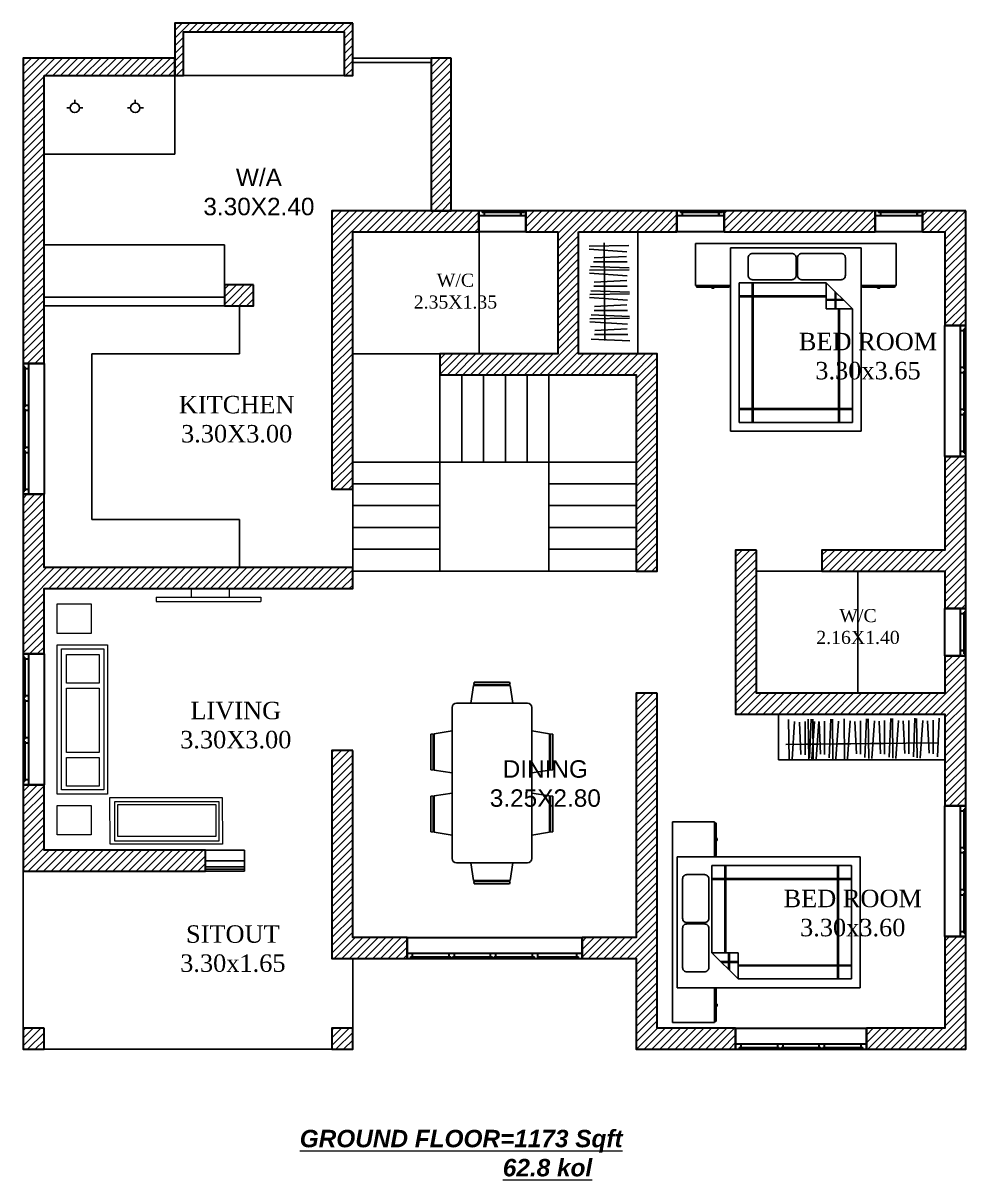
# Model space of a CAD drawing. Header units: inches. Extents: x -2903 to 3367, y -161 to 1064.
# Drawn here: x -179.39 to -168.58, y 848.59 to 861.85 of the extents above; entities that cross this region are included whole.
import ezdxf

# ---------------------------------------------------------------- set-up
doc = ezdxf.new("R2010")
doc.units = ezdxf.units.IN
doc.header["$MEASUREMENT"] = 0
doc.layers.add('windows', color=50, linetype='Continuous')
doc.styles.get("Standard").update_dxf_attribs({"font": 'arial.ttf'})
pattern_1 = [(45, (116.89302, 824.76975), (-0.044194174, 0.044194174), [])]

# ---------------------------------------------------------------- blocks, each defined once
blk = doc.blocks.new('w2')
at = {"layer": 'windows', "color": 1, "lineweight": 30}
for p, q in [((-1261.031, 52.278), (-1261.031, 52.038)), ((-1261.031, 52.278), (-1259.531, 52.278)), ((-1259.531, 52.038), (-1259.531, 52.278)), ((-1261.031, 52.098), (-1259.531, 52.098)), ((-1261.031, 52.038), (-1259.531, 52.038)), ((-1260.991, 52.058), (-1260.53, 52.058)), ((-1260.991, 52.058), (-1260.991, 52.038)), ((-1260.991, 52.058), (-1260.991, 52.048)), ((-1260.991, 52.05), (-1260.53, 52.05)), ((-1260.991, 52.046), (-1260.53, 52.046)), ((-1260.971, 52.098), (-1260.971, 52.058)), ((-1260.55, 52.098), (-1260.55, 52.058)), ((-1260.53, 52.058), (-1260.53, 52.038)), ((-1260.51, 52.058), (-1260.052, 52.058)), ((-1260.51, 52.058), (-1260.51, 52.038)), ((-1260.51, 52.05), (-1260.052, 52.05)), ((-1260.51, 52.046), (-1260.052, 52.046)), ((-1260.49, 52.098), (-1260.49, 52.058)), ((-1260.072, 52.058), (-1260.072, 52.098)), ((-1260.052, 52.038), (-1260.052, 52.058)), ((-1260.032, 52.058), (-1259.571, 52.058)), ((-1260.032, 52.038), (-1260.032, 52.058)), ((-1260.032, 52.05), (-1259.571, 52.05)), ((-1260.032, 52.046), (-1259.571, 52.046)), ((-1260.012, 52.058), (-1260.012, 52.098)), ((-1259.591, 52.058), (-1259.591, 52.098)), ((-1259.571, 52.038), (-1259.571, 52.058))]:
    blk.add_line(p, q, dxfattribs=at)
blk = doc.blocks.new('YHG')
at = {"linetype": 'Continuous'}
for p, q in [((-85.902, -29.407), (-85.906, -29.433)), ((-85.491, -29.433), (-85.906, -29.433)), ((-85.902, -29.407), (-85.495, -29.407)), ((-85.491, -29.433), (-85.495, -29.407)), ((-85.908, -29.445), (-85.939, -29.649)), ((-85.908, -29.445), (-85.489, -29.445)), ((-85.458, -29.649), (-85.489, -29.445)), ((-85.291, -29.648), (-86.106, -29.648)), ((-86.156, -29.698), (-86.156, -31.427)), ((-85.241, -31.427), (-85.241, -29.698)), ((-86.372, -30), (-86.397, -30.004)), ((-86.397, -30.41), (-86.397, -30.004)), ((-86.372, -30), (-86.372, -30.414)), ((-86.156, -29.966), (-86.359, -29.998)), ((-86.359, -30.416), (-86.359, -29.998)), ((-85.241, -29.966), (-85.038, -29.998)), ((-85.038, -30.416), (-85.038, -29.998)), ((-85.025, -30), (-85.025, -30.414)), ((-85.025, -30), (-85, -30.004)), ((-85, -30.41), (-85, -30.004)), ((-86.397, -30.41), (-86.372, -30.414)), ((-86.359, -30.416), (-86.156, -30.448)), ((-85.038, -30.416), (-85.241, -30.448)), ((-85, -30.41), (-85.025, -30.414)), ((-86.372, -30.711), (-86.397, -30.715)), ((-86.397, -31.122), (-86.397, -30.715)), ((-86.372, -30.711), (-86.372, -31.126)), ((-86.156, -30.678), (-86.359, -30.709)), ((-86.359, -31.128), (-86.359, -30.709)), ((-85.241, -30.678), (-85.038, -30.709)), ((-85.038, -31.128), (-85.038, -30.709)), ((-85.025, -30.711), (-85.025, -31.126)), ((-85.025, -30.711), (-85, -30.715)), ((-85, -31.122), (-85, -30.715)), ((-86.397, -31.122), (-86.372, -31.126)), ((-86.359, -31.128), (-86.156, -31.159)), ((-85.038, -31.128), (-85.241, -31.159)), ((-85, -31.122), (-85.025, -31.126)), ((-86.106, -31.477), (-85.291, -31.477)), ((-85.908, -31.68), (-85.939, -31.477)), ((-85.458, -31.477), (-85.489, -31.68)), ((-85.908, -31.68), (-85.489, -31.68)), ((-85.491, -31.693), (-85.906, -31.693)), ((-85.902, -31.719), (-85.906, -31.693)), ((-85.902, -31.719), (-85.495, -31.719)), ((-85.491, -31.693), (-85.495, -31.719))]:
    blk.add_line(p, q, dxfattribs=at)
for centre, start, end in [((-86.106, -29.698), 90, 180), ((-85.291, -29.698), 0, 90), ((-86.106, -31.427), 180, 270), ((-85.291, -31.427), 270, 0)]:
    blk.add_arc(centre, 0.05, start, end, dxfattribs=at)
blk = doc.blocks.new('tw')
for p, q in [((18.295, 19.406), (18.295, 21.506)), ((18.295, 19.406), (18.295, 21.506)), ((18.295, 21.506), (19.795, 21.506)), ((19.795, 21.506), (19.795, 19.406)), ((19.795, 21.506), (19.795, 19.406)), ((18.395, 19.806), (18.395, 21.406)), ((18.395, 21.406), (19.695, 21.406)), ((18.395, 19.806), (18.395, 21.406)), ((18.395, 21.406), (19.695, 21.406)), ((18.545, 19.806), (18.545, 21.406)), ((18.545, 19.806), (18.545, 21.406)), ((18.555, 19.806), (18.555, 21.406)), ((18.555, 19.806), (18.555, 21.406)), ((19.535, 21.406), (19.535, 20.106)), ((19.535, 21.406), (19.535, 20.106)), ((19.545, 21.406), (19.545, 20.106)), ((19.545, 21.406), (19.545, 20.106)), ((19.695, 21.406), (19.695, 20.106)), ((19.695, 21.406), (19.695, 20.106)), ((18.395, 21.256), (19.695, 21.256)), ((18.395, 21.256), (19.695, 21.256)), ((18.395, 21.246), (19.695, 21.246)), ((18.395, 21.246), (19.695, 21.246)), ((19.395, 19.806), (19.695, 20.106)), ((19.395, 19.806), (19.395, 20.106)), ((19.395, 20.106), (19.695, 20.106)), ((19.395, 19.806), (19.695, 20.106)), ((19.395, 19.806), (19.395, 20.106)), ((19.395, 20.106), (19.695, 20.106)), ((19.495, 19.906), (19.495, 20.106)), ((19.495, 19.906), (19.495, 20.106)), ((19.505, 19.916), (19.505, 20.106)), ((19.505, 19.916), (19.505, 20.106)), ((19.395, 19.966), (18.395, 19.966)), ((19.395, 19.966), (18.395, 19.966)), ((19.395, 19.956), (18.395, 19.956)), ((19.395, 19.956), (18.395, 19.956)), ((19.395, 20.006), (19.595, 20.006)), ((19.395, 20.006), (19.595, 20.006)), ((19.395, 19.996), (19.585, 19.996)), ((19.395, 19.996), (19.585, 19.996)), ((18.295, 19.836), (17.895, 19.836)), ((17.895, 19.356), (17.895, 19.836)), ((18.295, 19.836), (17.895, 19.836)), ((17.895, 19.356), (17.895, 19.836)), ((18.275, 19.856), (17.915, 19.856)), ((18.275, 19.856), (17.915, 19.856)), ((18.107, 19.866), (18.083, 19.866)), ((18.107, 19.866), (18.083, 19.866)), ((18.095, 19.856), (18.095, 19.856)), ((18.095, 19.856), (18.095, 19.856)), ((19.395, 19.806), (18.395, 19.806)), ((19.395, 19.806), (18.395, 19.806)), ((20.195, 19.836), (19.795, 19.836)), ((20.195, 19.836), (19.795, 19.836)), ((20.175, 19.856), (19.815, 19.856)), ((20.175, 19.856), (19.815, 19.856)), ((20.007, 19.866), (19.983, 19.866)), ((20.007, 19.866), (19.983, 19.866)), ((20.195, 19.836), (20.195, 19.356)), ((20.195, 19.836), (20.195, 19.356)), ((19.795, 19.406), (18.295, 19.406)), ((19.795, 19.406), (18.295, 19.406)), ((20.195, 19.356), (17.895, 19.356)), ((20.195, 19.356), (17.895, 19.356))]:
    blk.add_line(p, q)
for points in [[(18.499, 19.72), (18.499, 19.52, 0.414214), (18.549, 19.47), (18.999, 19.47, 0.414214), (19.049, 19.52), (19.049, 19.72, 0.414214), (18.999, 19.77), (18.549, 19.77, 0.414214)], [(18.499, 19.72), (18.499, 19.52, 0.414214), (18.549, 19.47), (18.999, 19.47, 0.414214), (19.049, 19.52), (19.049, 19.72, 0.414214), (18.999, 19.77), (18.549, 19.77, 0.414214)], [(19.614, 19.72), (19.614, 19.52, -0.414214), (19.564, 19.47), (19.114, 19.47, -0.414214), (19.064, 19.52), (19.064, 19.72, -0.414214), (19.114, 19.77), (19.564, 19.77, -0.414214)], [(19.614, 19.72), (19.614, 19.52, -0.414214), (19.564, 19.47), (19.114, 19.47, -0.414214), (19.064, 19.52), (19.064, 19.72, -0.414214), (19.114, 19.77), (19.564, 19.77, -0.414214)]]:
    blk.add_lwpolyline(points, format="xyb", close=True)
for centre, radius, start, end in [((17.915, 19.846), 0.01, 90, 270), ((17.915, 19.846), 0.01, 90, 270), ((18.095, 19.862), 0.0127, 162.9241, 209.6383), ((18.095, 19.862), 0.0127, 162.9241, 209.6383), ((18.095, 19.862), 0.0127, 330.3617, 17.0759), ((18.095, 19.862), 0.0127, 330.3617, 17.0759), ((18.275, 19.846), 0.01, 270, 90), ((18.275, 19.846), 0.01, 270, 90), ((19.815, 19.846), 0.01, 90, 270), ((19.815, 19.846), 0.01, 90, 270), ((19.995, 19.862), 0.0127, 162.9241, 209.6383), ((19.995, 19.862), 0.0127, 162.9241, 209.6383), ((19.995, 19.862), 0.0127, 330.3617, 17.0759), ((19.995, 19.862), 0.0127, 330.3617, 17.0759), ((20.175, 19.846), 0.01, 270, 90), ((20.175, 19.846), 0.01, 270, 90)]:
    blk.add_arc(centre, radius, start, end)

msp = doc.modelspace()

# ---------------------------------------------------------------- hatches: boundary and pattern name
h = msp.add_hatch()
h.set_pattern_fill('ANSI31', color=256, scale=0.5)
h.set_pattern_definition(pattern_1)
h.paths.add_polyline_path([(-179.155, 861.25), (-177.655, 861.25), (-177.655, 861.45), (-179.395, 861.45), (-179.395, 857.95), (-179.155, 857.95)])
h.paths.add_polyline_path([(-175.615, 861.85), (-177.655, 861.85), (-177.655, 861.25), (-177.555, 861.25), (-177.555, 861.75), (-175.715, 861.75), (-175.715, 861.25), (-175.615, 861.25)])
h = msp.add_hatch()
h.set_pattern_fill('ANSI31', color=256, scale=0.5)
h.set_pattern_definition(pattern_1)
h.paths.add_polyline_path([(-174.485, 861.45), (-174.715, 861.45), (-174.715, 859.7), (-174.485, 859.7)])
h = msp.add_hatch()
h.set_pattern_fill('ANSI31', color=256, scale=0.5)
h.set_pattern_definition(pattern_1)
h.paths.add_polyline_path([(-179.155, 855.61), (-179.155, 856.45), (-179.395, 856.45), (-179.395, 854.62), (-179.155, 854.62), (-179.155, 855.37), (-175.615, 855.37), (-175.615, 855.61)])
h.paths.add_polyline_path([(-175.615, 859.46), (-174.17, 859.46), (-174.17, 859.7), (-175.855, 859.7), (-175.855, 856.51), (-175.615, 856.51)])
h.paths.add_polyline_path([(-176.755, 858.61), (-176.755, 858.85), (-177.085, 858.85), (-177.085, 858.61)])
h.paths.add_polyline_path([(-172.365, 857.82), (-172.365, 855.57), (-172.125, 855.57), (-172.125, 858.06), (-173.025, 858.06), (-173.025, 859.46), (-171.898, 859.46), (-171.898, 859.7), (-173.629, 859.7), (-173.629, 859.46), (-173.265, 859.46), (-173.265, 858.06), (-174.615, 858.06), (-174.615, 857.82)])
h = msp.add_hatch()
h.set_pattern_fill('ANSI31', color=256, scale=0.5)
h.set_pattern_definition(pattern_1)
h.paths.add_polyline_path([(-171.356, 859.7), (-171.356, 859.46), (-169.625, 859.46), (-169.625, 859.7)])
h.paths.add_polyline_path([(-168.585, 859.7), (-169.084, 859.7), (-169.084, 859.46), (-168.825, 859.46), (-168.825, 858.385), (-168.585, 858.385)])
h.paths.add_polyline_path([(-168.585, 856.885), (-168.825, 856.885), (-168.825, 855.81), (-170.235, 855.81), (-170.235, 855.57), (-168.825, 855.57), (-168.825, 855.141), (-168.585, 855.141)])
h.paths.add_polyline_path([(-170.985, 855.81), (-171.225, 855.81), (-171.225, 853.93), (-168.825, 853.93), (-168.825, 852.88), (-168.585, 852.88), (-168.585, 854.6), (-168.825, 854.6), (-168.825, 854.17), (-170.985, 854.17)])
h.paths.add_polyline_path([(-172.125, 854.17), (-172.365, 854.17), (-172.365, 851.37), (-172.986, 851.37), (-172.986, 851.13), (-172.365, 851.13), (-172.365, 850.09), (-171.225, 850.09), (-171.225, 850.33), (-172.125, 850.33)])
h.paths.add_polyline_path([(-168.825, 850.33), (-169.725, 850.33), (-169.725, 850.09), (-168.585, 850.09), (-168.585, 851.38), (-168.825, 851.38)])
h = msp.add_hatch()
h.set_pattern_fill('ANSI31', color=256, scale=0.5)
h.set_pattern_definition(pattern_1)
h.paths.add_polyline_path([(-175.855, 851.13), (-174.993, 851.13), (-174.993, 851.37), (-175.615, 851.37), (-175.615, 853.514), (-175.855, 853.514)])
h = msp.add_hatch()
h.set_pattern_fill('ANSI31', color=256, scale=0.5)
h.set_pattern_definition(pattern_1)
h.paths.add_polyline_path([(-179.155, 852.37), (-179.155, 853.12), (-179.395, 853.12), (-179.395, 852.13), (-177.305, 852.13), (-177.305, 852.37)])
h = msp.add_hatch()
h.set_pattern_fill('ANSI31', color=256, scale=0.5)
h.set_pattern_definition(pattern_1)
h.paths.add_polyline_path([(-175.855, 850.09), (-175.615, 850.09), (-175.615, 850.33), (-175.855, 850.33)])
h.paths.add_polyline_path([(-179.395, 850.33), (-179.395, 850.09), (-179.155, 850.09), (-179.155, 850.33)])

# ---------------------------------------------------------------- linework, layer by layer
for p, q in [((-177.655, 861.85), (-177.655, 860.35)), ((-177.655, 861.85), (-175.615, 861.85)), ((-175.615, 861.85), (-175.615, 861.25)), ((-177.555, 861.75), (-177.555, 861.25)), ((-177.555, 861.75), (-175.715, 861.75)), ((-175.715, 861.75), (-175.715, 861.25)), ((-179.395, 861.45), (-179.395, 850.09)), ((-179.395, 861.45), (-177.655, 861.45)), ((-175.615, 861.45), (-174.485, 861.45)), ((-175.615, 861.4), (-174.715, 861.4)), ((-174.715, 861.45), (-174.715, 859.7)), ((-174.485, 861.45), (-174.485, 859.7)), ((-179.155, 861.25), (-179.155, 855.61)), ((-179.155, 861.25), (-175.615, 861.25)), ((-178.803, 860.941), (-178.803, 860.973)), ((-178.109, 860.941), (-178.109, 860.973)), ((-178.866, 860.88), (-178.893, 860.88)), ((-178.741, 860.881), (-178.71, 860.881)), ((-178.172, 860.88), (-178.199, 860.88)), ((-178.047, 860.881), (-178.016, 860.881)), ((-179.155, 860.35), (-177.655, 860.35)), ((-175.855, 859.7), (-175.855, 856.51)), ((-168.585, 859.7), (-175.855, 859.7)), ((-168.585, 859.7), (-168.585, 850.09)), ((-175.615, 859.46), (-175.615, 855.37)), ((-173.265, 859.46), (-175.615, 859.46)), ((-174.165, 859.46), (-174.165, 858.06)), ((-173.265, 859.46), (-173.265, 858.06)), ((-173.025, 859.46), (-173.025, 858.06)), ((-168.825, 859.46), (-173.025, 859.46)), ((-172.346, 858.06), (-172.346, 859.46)), ((-168.825, 859.46), (-168.825, 855.81)), ((-179.155, 859.31), (-177.085, 859.31)), ((-177.085, 859.31), (-177.085, 858.61)), ((-172.905, 859.261), (-172.471, 859.231)), ((-172.903, 859.296), (-172.448, 859.301)), ((-172.734, 859.333), (-172.723, 858.213)), ((-172.853, 859.113), (-172.47, 859.113)), ((-172.848, 859.159), (-172.476, 859.177)), ((-172.902, 858.983), (-172.469, 858.954)), ((-172.9, 859.018), (-172.446, 859.024)), ((-172.888, 859.062), (-172.446, 859.044)), ((-177.085, 858.85), (-176.755, 858.85)), ((-176.755, 858.85), (-176.755, 858.61)), ((-176.755, 858.85), (-176.755, 858.61)), ((-172.846, 858.882), (-172.474, 858.9)), ((-172.898, 858.741), (-172.443, 858.746)), ((-172.885, 858.784), (-172.443, 858.766)), ((-172.851, 858.836), (-172.467, 858.836)), ((-179.155, 858.71), (-177.085, 858.71)), ((-179.155, 858.61), (-176.755, 858.61)), ((-176.915, 858.61), (-176.915, 858.06)), ((-172.899, 858.706), (-172.466, 858.676)), ((-172.843, 858.604), (-172.471, 858.622)), ((-172.895, 858.463), (-172.44, 858.469)), ((-172.883, 858.507), (-172.44, 858.489)), ((-172.848, 858.558), (-172.465, 858.558)), ((-172.897, 858.428), (-172.463, 858.399)), ((-172.84, 858.327), (-172.469, 858.345)), ((-172.88, 858.229), (-172.438, 858.211)), ((-172.845, 858.281), (-172.462, 858.281)), ((-178.605, 858.06), (-178.605, 856.16)), ((-178.605, 858.06), (-176.915, 858.06)), ((-174.615, 858.06), (-175.615, 858.06)), ((-174.615, 858.06), (-174.615, 855.57)), ((-173.265, 858.06), (-174.615, 858.06)), ((-172.125, 858.06), (-173.025, 858.06)), ((-172.125, 858.06), (-172.125, 855.57)), ((-172.365, 857.82), (-174.615, 857.82)), ((-174.365, 857.82), (-174.365, 856.82)), ((-174.115, 857.82), (-174.115, 856.82)), ((-173.865, 857.82), (-173.865, 856.82)), ((-173.615, 857.82), (-173.615, 856.82)), ((-173.365, 857.82), (-173.365, 855.57)), ((-172.365, 857.82), (-172.365, 855.57)), ((-172.365, 856.82), (-175.615, 856.82)), ((-175.855, 856.51), (-175.615, 856.51)), ((-174.615, 856.57), (-175.615, 856.57)), ((-172.365, 856.57), (-173.365, 856.57)), ((-174.615, 856.32), (-175.615, 856.32)), ((-172.365, 856.32), (-173.365, 856.32)), ((-178.605, 856.16), (-176.915, 856.16)), ((-176.915, 856.16), (-176.915, 855.61)), ((-174.615, 856.07), (-175.615, 856.07)), ((-172.365, 856.07), (-173.365, 856.07)), ((-174.615, 855.82), (-175.615, 855.82)), ((-172.365, 855.82), (-173.365, 855.82)), ((-171.225, 855.81), (-171.225, 853.93)), ((-171.225, 855.81), (-170.985, 855.81)), ((-170.985, 855.81), (-170.985, 854.17)), ((-170.235, 855.81), (-170.235, 855.57)), ((-170.235, 855.81), (-168.825, 855.81)), ((-179.155, 855.61), (-175.615, 855.61)), ((-174.615, 855.57), (-175.615, 855.57)), ((-172.365, 855.57), (-174.615, 855.57)), ((-172.365, 855.57), (-172.125, 855.57)), ((-170.985, 855.57), (-168.825, 855.57)), ((-169.825, 855.57), (-169.825, 854.17)), ((-168.825, 855.57), (-168.825, 854.17)), ((-179.155, 855.37), (-179.155, 852.37)), ((-179.155, 855.37), (-175.615, 855.37)), ((-172.365, 854.17), (-172.365, 851.37)), ((-172.365, 854.17), (-172.125, 854.17)), ((-172.125, 854.17), (-172.125, 850.33)), ((-170.985, 854.17), (-168.825, 854.17)), ((-171.225, 853.93), (-168.825, 853.93)), ((-170.735, 853.405), (-170.735, 853.93)), ((-170.612, 853.414), (-170.617, 853.869)), ((-170.577, 853.412), (-170.548, 853.846)), ((-170.476, 853.469), (-170.494, 853.84)), ((-170.429, 853.464), (-170.429, 853.847)), ((-170.387, 853.416), (-170.392, 853.871)), ((-170.378, 853.429), (-170.36, 853.871)), ((-170.352, 853.414), (-170.322, 853.848)), ((-170.335, 853.416), (-170.34, 853.871)), ((-170.3, 853.415), (-170.27, 853.848)), ((-170.25, 853.471), (-170.268, 853.843)), ((-170.204, 853.466), (-170.204, 853.849)), ((-170.152, 853.431), (-170.134, 853.873)), ((-170.109, 853.419), (-170.114, 853.873)), ((-170.074, 853.417), (-170.044, 853.85)), ((-169.976, 853.42), (-169.981, 853.875)), ((-169.941, 853.418), (-169.912, 853.852)), ((-169.84, 853.475), (-169.858, 853.846)), ((-169.793, 853.47), (-169.793, 853.853)), ((-169.742, 853.435), (-169.724, 853.877)), ((-169.699, 853.422), (-169.704, 853.877)), ((-169.664, 853.421), (-169.634, 853.854)), ((-169.562, 853.477), (-169.58, 853.849)), ((-169.516, 853.472), (-169.516, 853.856)), ((-169.465, 853.437), (-169.447, 853.88)), ((-169.421, 853.425), (-169.426, 853.88)), ((-169.386, 853.423), (-169.357, 853.857)), ((-169.285, 853.48), (-169.303, 853.852)), ((-169.238, 853.475), (-169.238, 853.858)), ((-169.187, 853.44), (-169.169, 853.883)), ((-169.144, 853.428), (-169.149, 853.882)), ((-169.109, 853.426), (-169.079, 853.859)), ((-169.007, 853.483), (-169.025, 853.854)), ((-168.961, 853.477), (-168.961, 853.861)), ((-168.91, 853.443), (-168.892, 853.885)), ((-168.825, 853.93), (-168.825, 850.33)), ((-170.649, 853.583), (-169.53, 853.594)), ((-170.424, 853.585), (-169.304, 853.596)), ((-170.013, 853.589), (-168.894, 853.6)), ((-175.855, 853.514), (-175.855, 851.13)), ((-175.855, 853.514), (-175.615, 853.514)), ((-175.615, 853.514), (-175.615, 851.37)), ((-168.825, 853.405), (-170.735, 853.405)), ((-179.155, 852.37), (-176.855, 852.37)), ((-177.305, 852.13), (-177.305, 852.37)), ((-176.855, 852.13), (-176.855, 852.37)), ((-177.305, 852.25), (-176.855, 852.25)), ((-179.395, 852.13), (-176.855, 852.13)), ((-177.305, 852.18), (-176.855, 852.18)), ((-177.305, 852.153), (-176.855, 852.153)), ((-175.615, 851.37), (-172.365, 851.37)), ((-175.855, 851.13), (-172.365, 851.13)), ((-175.615, 851.13), (-175.615, 850.09)), ((-172.365, 851.13), (-172.365, 850.09)), ((-179.395, 850.33), (-179.155, 850.33)), ((-179.155, 850.33), (-179.155, 850.09)), ((-175.855, 850.33), (-175.855, 850.09)), ((-175.855, 850.33), (-175.615, 850.33)), ((-172.125, 850.33), (-168.825, 850.33)), ((-179.395, 850.09), (-175.615, 850.09)), ((-172.365, 850.09), (-168.585, 850.09))]:
    msp.add_line(p, q)
at = {"lineweight": 9}
for p, q in [((-177.87, 855.272), (-176.668, 855.272)), ((-177.87, 855.272), (-177.87, 855.222)), ((-177.465, 855.272), (-177.465, 855.37)), ((-177.029, 855.272), (-177.029, 855.37)), ((-176.668, 855.272), (-176.668, 855.222)), ((-177.87, 855.222), (-176.668, 855.222))]:
    msp.add_line(p, q, dxfattribs=at)
at = {"lineweight": 30}
for points in [[(-175.615, 861.85), (-177.655, 861.85), (-177.655, 861.25), (-177.555, 861.25), (-177.555, 861.75), (-175.715, 861.75), (-175.715, 861.25), (-175.615, 861.25)], [(-179.155, 861.25), (-177.655, 861.25), (-177.655, 861.45), (-179.395, 861.45), (-179.395, 857.95), (-179.155, 857.95)], [(-174.485, 861.45), (-174.715, 861.45), (-174.715, 859.7), (-174.485, 859.7)], [(-174.17, 859.7), (-175.855, 859.7), (-175.855, 856.51), (-175.615, 856.51), (-175.615, 859.46), (-174.17, 859.46)], [(-173.025, 859.46), (-171.898, 859.46), (-171.898, 859.7), (-173.629, 859.7), (-173.629, 859.46), (-173.265, 859.46), (-173.265, 858.06), (-174.615, 858.06), (-174.615, 857.82), (-172.365, 857.82), (-172.365, 855.57), (-172.125, 855.57), (-172.125, 858.06), (-173.025, 858.06)], [(-169.625, 859.7), (-171.356, 859.7), (-171.356, 859.46), (-169.625, 859.46)], [(-168.585, 859.7), (-169.084, 859.7), (-169.084, 859.46), (-168.825, 859.46), (-168.825, 858.385), (-168.585, 858.385)], [(-176.755, 858.85), (-177.085, 858.85), (-177.085, 858.61), (-176.755, 858.61)], [(-168.585, 856.885), (-168.825, 856.885), (-168.825, 855.81), (-170.235, 855.81), (-170.235, 855.57), (-168.825, 855.57), (-168.825, 855.141), (-168.585, 855.141)], [(-175.615, 855.61), (-179.155, 855.61), (-179.155, 856.45), (-179.395, 856.45), (-179.395, 854.62), (-179.155, 854.62), (-179.155, 855.37), (-175.615, 855.37)], [(-170.985, 855.81), (-171.225, 855.81), (-171.225, 853.93), (-168.825, 853.93), (-168.825, 852.88), (-168.585, 852.88), (-168.585, 854.6), (-168.825, 854.6), (-168.825, 854.17), (-170.985, 854.17)], [(-172.125, 854.17), (-172.365, 854.17), (-172.365, 851.37), (-172.986, 851.37), (-172.986, 851.13), (-172.365, 851.13), (-172.365, 850.09), (-171.225, 850.09), (-171.225, 850.33), (-172.125, 850.33)], [(-175.615, 853.514), (-175.855, 853.514), (-175.855, 851.13), (-174.993, 851.13), (-174.993, 851.37), (-175.615, 851.37)], [(-179.155, 853.12), (-179.395, 853.12), (-179.395, 852.13), (-177.305, 852.13), (-177.305, 852.37), (-179.155, 852.37)], [(-168.585, 851.38), (-168.825, 851.38), (-168.825, 850.33), (-169.725, 850.33), (-169.725, 850.09), (-168.585, 850.09)], [(-179.155, 850.33), (-179.395, 850.33), (-179.395, 850.09), (-179.155, 850.09)], [(-175.615, 850.33), (-175.855, 850.33), (-175.855, 850.09), (-175.615, 850.09)]]:
    msp.add_lwpolyline(points, close=True, dxfattribs=at)
at = {"lineweight": 9}
for points in [[(-179.005, 855.195), (-178.616, 855.195), (-178.616, 854.855), (-179.005, 854.855)], [(-179.006, 854.726), (-178.429, 854.726), (-178.429, 853.015), (-179.006, 853.015)], [(-178.954, 854.679), (-178.47, 854.679), (-178.47, 853.063), (-178.954, 853.063)], [(-178.896, 854.614), (-178.521, 854.614), (-178.521, 854.285), (-178.896, 854.285)], [(-178.896, 854.227), (-178.521, 854.227), (-178.521, 853.489), (-178.896, 853.489)], [(-178.896, 853.435), (-178.521, 853.435), (-178.521, 853.106), (-178.896, 853.106)], [(-179.005, 852.885), (-178.616, 852.885), (-178.616, 852.546), (-179.005, 852.546)], [(-178.401, 852.975), (-177.112, 852.975), (-177.109, 852.439), (-178.397, 852.439)], [(-178.345, 852.928), (-177.149, 852.928), (-177.149, 852.475), (-178.345, 852.475)], [(-178.308, 852.893), (-177.185, 852.893), (-177.185, 852.528), (-178.308, 852.528)]]:
    msp.add_lwpolyline(points, close=True, dxfattribs=at)
for points in [[(-175.615, 853.514), (-175.855, 853.514), (-175.855, 851.13), (-174.993, 851.13), (-174.993, 851.37), (-175.615, 851.37)], [(-177.305, 852.37), (-179.155, 852.37), (-179.155, 853.12), (-179.395, 853.12), (-179.395, 852.13), (-177.305, 852.13)]]:
    msp.add_lwpolyline(points, close=True)
for centre in [(-178.803, 860.879), (-178.109, 860.879)]:
    msp.add_circle(centre, 0.0535)
at = {"layer": 'windows', "lineweight": 30}
for p, q in [((-173.629, 859.7), (-174.17, 859.7)), ((-174.17, 859.7), (-174.17, 859.46)), ((-174.13, 859.7), (-174.13, 859.68)), ((-173.649, 859.692), (-174.13, 859.692)), ((-173.649, 859.688), (-174.13, 859.688)), ((-173.649, 859.68), (-174.13, 859.68)), ((-174.11, 859.68), (-174.11, 859.64)), ((-173.689, 859.68), (-173.689, 859.64)), ((-173.689, 859.64), (-173.689, 859.68)), ((-173.649, 859.7), (-173.649, 859.68)), ((-173.629, 859.46), (-173.629, 859.7)), ((-173.629, 859.68), (-173.629, 859.68)), ((-173.629, 859.68), (-173.629, 859.64)), ((-171.356, 859.7), (-171.898, 859.7)), ((-171.898, 859.7), (-171.898, 859.46)), ((-171.858, 859.7), (-171.858, 859.68)), ((-171.377, 859.692), (-171.858, 859.692)), ((-171.377, 859.688), (-171.858, 859.688)), ((-171.377, 859.68), (-171.858, 859.68)), ((-171.838, 859.68), (-171.838, 859.64)), ((-171.417, 859.68), (-171.417, 859.64)), ((-171.416, 859.64), (-171.416, 859.68)), ((-171.377, 859.7), (-171.377, 859.68)), ((-171.356, 859.68), (-171.357, 859.68)), ((-171.357, 859.68), (-171.357, 859.64)), ((-171.356, 859.46), (-171.356, 859.7)), ((-169.084, 859.7), (-169.625, 859.7)), ((-169.625, 859.7), (-169.625, 859.46)), ((-169.585, 859.7), (-169.585, 859.68)), ((-169.104, 859.692), (-169.585, 859.692)), ((-169.104, 859.688), (-169.585, 859.688)), ((-169.104, 859.68), (-169.585, 859.68)), ((-169.565, 859.68), (-169.565, 859.64)), ((-169.144, 859.68), (-169.144, 859.64)), ((-169.144, 859.64), (-169.144, 859.68)), ((-169.104, 859.7), (-169.104, 859.68)), ((-169.084, 859.46), (-169.084, 859.7)), ((-169.084, 859.68), (-169.084, 859.68)), ((-169.084, 859.68), (-169.084, 859.64)), ((-173.629, 859.64), (-174.17, 859.64)), ((-171.356, 859.64), (-171.898, 859.64)), ((-169.084, 859.64), (-169.625, 859.64)), ((-173.629, 859.46), (-174.17, 859.46)), ((-171.356, 859.46), (-171.898, 859.46)), ((-169.084, 859.46), (-169.625, 859.46)), ((-168.825, 854.6), (-168.825, 855.141)), ((-168.585, 855.141), (-168.825, 855.141)), ((-168.645, 854.6), (-168.645, 855.141)), ((-168.585, 854.6), (-168.585, 855.141)), ((-168.605, 855.081), (-168.645, 855.081)), ((-168.605, 854.62), (-168.605, 855.101)), ((-168.585, 855.101), (-168.605, 855.101)), ((-168.597, 854.62), (-168.597, 855.101)), ((-168.593, 854.62), (-168.593, 855.101)), ((-168.605, 854.66), (-168.645, 854.66)), ((-168.645, 854.66), (-168.605, 854.66)), ((-168.585, 854.62), (-168.605, 854.62)), ((-168.825, 854.6), (-168.585, 854.6)), ((-174.993, 851.37), (-172.986, 851.37)), ((-174.993, 851.37), (-174.993, 851.13)), ((-172.986, 851.13), (-172.986, 851.37)), ((-174.993, 851.19), (-172.986, 851.19)), ((-174.933, 851.19), (-174.933, 851.15)), ((-174.512, 851.19), (-174.512, 851.15)), ((-174.452, 851.19), (-174.452, 851.15)), ((-174.034, 851.15), (-174.034, 851.19)), ((-173.974, 851.15), (-173.974, 851.19)), ((-173.553, 851.15), (-173.553, 851.19)), ((-173.493, 851.13), (-173.493, 851.19)), ((-173.046, 851.15), (-173.046, 851.19)), ((-174.993, 851.13), (-173.493, 851.13)), ((-174.953, 851.15), (-174.492, 851.15)), ((-174.953, 851.15), (-174.953, 851.13)), ((-174.953, 851.15), (-174.953, 851.14)), ((-174.953, 851.142), (-174.492, 851.142)), ((-174.953, 851.138), (-174.492, 851.138)), ((-174.492, 851.15), (-174.492, 851.13)), ((-174.486, 851.13), (-172.986, 851.13)), ((-174.472, 851.15), (-174.014, 851.15)), ((-174.472, 851.15), (-174.472, 851.13)), ((-174.472, 851.142), (-174.014, 851.142)), ((-174.472, 851.138), (-174.014, 851.138)), ((-174.014, 851.13), (-174.014, 851.15)), ((-173.994, 851.15), (-173.533, 851.15)), ((-173.994, 851.13), (-173.994, 851.15)), ((-173.994, 851.142), (-173.533, 851.142)), ((-173.994, 851.138), (-173.533, 851.138)), ((-173.98, 851.13), (-172.986, 851.13)), ((-173.533, 851.13), (-173.533, 851.15)), ((-173.493, 851.15), (-173.026, 851.15)), ((-173.493, 851.142), (-173.026, 851.142)), ((-173.493, 851.138), (-173.026, 851.138)), ((-173.026, 851.13), (-173.026, 851.15))]:
    msp.add_line(p, q, dxfattribs=at)

# ---------------------------------------------------------------- block references
at = {"lineweight": 9, "xscale": -1, "rotation": 180}
msp.add_blockref('tw', (-189.58, 878.68), dxfattribs=at)
for p, rotation in [((-116.547, 2117.916), 89.99999999999999), ((-231.433, -403.081), 270), ((-231.433, -406.41), 270), ((-116.547, 2112.411), 89.99999999999999)]:
    msp.add_blockref('w2', p, dxfattribs=dict(rotation=rotation))
at = {"lineweight": 9}
msp.add_blockref('YHG', (-88.321, 883.704), dxfattribs=at)
at = {"lineweight": 9, "rotation": 270}
msp.add_blockref('tw', (-191.303, 870.59), dxfattribs=at)
msp.add_blockref('w2', (1089.806, 798.053))

# ---------------------------------------------------------------- texts
at = {"attachment_point": 1}
for s, insert, char_height in [('\\pxqc;W/A\\P3.30X2.40', (-177.328, 860.182), 0.2), ('\\pxqc;{\\fTimes New Roman|b0|i0|c0|p18;W/C\\P2.35X1.35}', (-174.916, 858.979), 0.15), ('\\pxqc;{\\fTimes New Roman|b0|i0|c0|p18;BED ROOM\\P3.30x3.65}', (-170.5, 858.301), 0.2), ('\\pxqc;{\\fTimes New Roman CYR|b0|i0|c0|p18;KITCHEN\\P3.30X3.00}', (-177.609, 857.578), 0.2), ('\\pxqc;{\\fTimes New Roman|b0|i0|c0|p18;W/C\\P2.16X1.40}', (-170.3, 855.135), 0.15), ('\\pxqc;{\\fTimes New Roman|b0|i0|c0|p18;LIVING\\P3.30X3.00}', (-177.594, 854.072), 0.2), ('\\pxqc;DINING\\P3.25X2.80', (-174.044, 853.402), 0.2), ('\\pxqc;{\\fTimes New Roman|b0|i0|c0|p18;BED ROOM\\P3.30x3.60}', (-170.675, 851.918), 0.2), ('\\pxqc;{\\fTimes New Roman|b0|i0|c0|p18;SITOUT\\P3.30x1.65}', (-177.594, 851.51), 0.2)]:
    msp.add_mtext(s, dxfattribs=dict(at, insert=insert, char_height=char_height))
at = {"lineweight": 13, "insert": (-176.223, 849.166), "char_height": 0.2, "attachment_point": 1}
msp.add_mtext('{\\fArial|b1|i1|c0|p34;\\LGROUND FLOOR=1173 Sqft\\P                              62.8 kol}', dxfattribs=at)

doc.saveas('drawing.dxf')
